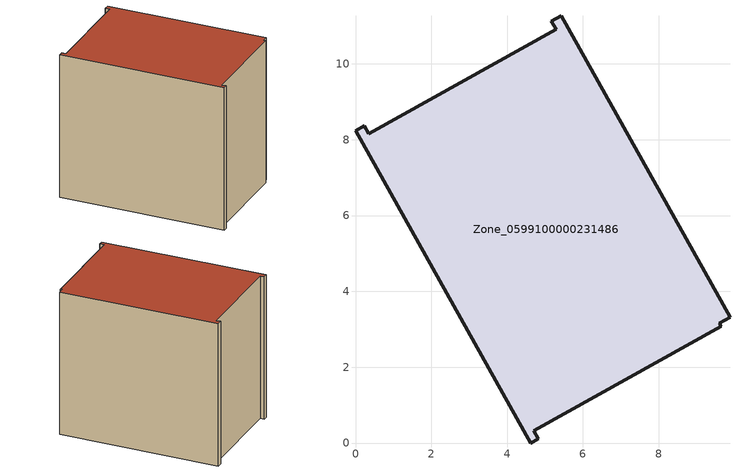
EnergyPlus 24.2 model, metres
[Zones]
Zone_0599100000231486
 floor ground (C_G): 5.43,11.26 9.88,3.32 9.6,3.16 9.64,3.08 4.7,0.32 4.82,0.11 4.62,0 0,8.23 0.23,8.36 0.35,8.15 5.29,10.91 5.17,11.12 z0
 wall outside (C_F): 4.62,0 4.82,0.11 4.7,0.32 9.64,3.08 9.6,3.16 9.88,3.32 5.43,11.26 5.17,11.12 5.29,10.91 0.35,8.15 0.23,8.36 0,8.23 4.62,0 z0:8.37
 roof outside (C_R): 9.88,3.32 5.43,11.26 5.17,11.12 5.29,10.91 0.35,8.15 0.23,8.36 0,8.23 4.62,0 4.82,0.11 4.7,0.32 9.64,3.08 9.6,3.16 z8.37
[BUILDING]
Pand.0599100000231486: North Axis=0; Terrain=City; Loads Convergence Tolerance Value=0.04; Temperature Convergence Tolerance Value=0.4; Solar Distribution=FullExterior; Maximum Number of Warmup Days=25; Minimum Number of Warmup Days=1
[Site:Location]
Rotterdam.The.Hague.AP_ZH_NLD Design_Conditions: Latitude=51.96; Longitude=4.45; Time Zone=1; Elevation=-4.5
[SITE:GROUNDTEMPERATURE:BUILDINGSURFACE]
18, 18, 18, 18, 18, 18, 18, 18, 18, 18, 18, 18
[MATERIAL] Thermal Absorptance=0.9; Solar Absorptance=0.7; Visible Absorptance=0.7
Name | Roughness | Thickness | Conductivity | Density | Specific Heat
G.TI.1965-1974 | MediumSmooth | 0.15 | 0.882353 | 540 | 1210
F.TI.1965-1974 | Rough | 0.3 | 0.697674 | 1920 | 840
R.TI.1965-1974 | MediumRough | 0.2 | 0.232558 | 1500 | 1000
[CONSTRUCTION]
C_G: G.TI.1965-1974
C_F: F.TI.1965-1974
C_R: R.TI.1965-1974
[ZONE]
Zone_0599100000231486: Type=1; Multiplier=1; Ceiling Height=Autocalculate; Volume=Autocalculate; Floor Area=autocalculate; Part of Total Floor Area=Yes
[ZONEINFILTRATION:DESIGNFLOWRATE]
Infil_Zone_0599100000231486: Zone or ZoneList or Space or SpaceList=Zone_0599100000231486; Schedule=AlwaysOn; Design Flow Rate Calculation Method=Flow/Area; Flow Rate per Floor Area=0.003; Constant Term Coefficient=1; Temperature Term Coefficient=0; Velocity Term Coefficient=0; Velocity Squared Term Coefficient=0
[HVACTEMPLATE:ZONE:IDEALLOADSAIRSYSTEM]
Zone_0599100000231486: Maximum Heating Supply Air Temperature=50; Minimum Cooling Supply Air Temperature=13; Maximum Heating Supply Air Humidity Ratio=0.0156; Minimum Cooling Supply Air Humidity Ratio=0.0077; Heating Limit=NoLimit; Cooling Limit=NoLimit; Dehumidification Control Type=ConstantSensibleHeatRatio; Cooling Sensible Heat Ratio=0.7; Dehumidification Setpoint=60; Humidification Control Type=None; Humidification Setpoint=30; Outdoor Air Method=None; Outdoor Air Flow Rate per Person=0.00944; Outdoor Air Flow Rate per Zone Floor Area=0; Outdoor Air Flow Rate per Zone=0; Demand Controlled Ventilation Type=None; Outdoor Air Economizer Type=NoEconomizer; Heat Recovery Type=None; Sensible Heat Recovery Effectiveness=0.7; Latent Heat Recovery Effectiveness=0.65
[ZONECONTROL:THERMOSTAT]
ThermostatControl_Zone_0599100000231486: Zone or ZoneList=Zone_0599100000231486; Control Type Schedule=DualSetpointControlType; Control 1=Thermostat_Zone_0599100000231486; Temperature Difference Between Cutout And Setpoint=0
[THERMOSTATSETPOINT:DUALSETPOINT]
Thermostat_Zone_0599100000231486: Heating Setpoint Temperature Schedule=HeatingSetpoint_Zone_0599100000231486; Cooling Setpoint Temperature Schedule=CoolingSetpoint_Zone_0599100000231486
[SCHEDULE:COMPACT]
HeatingSetpoint_Zone_0599100000231486: Through: 12/31, For: AllDays, Until: 24:00, 21
CoolingSetpoint_Zone_0599100000231486: Through: 12/31, For: AllDays, Until: 24:00, 24
DualSetpointControlType: Through: 12/31, For: AllDays, Until: 24:00, 4
AlwaysOn: Through: 12/31, For: AllDays, Until: 24:00, 1
